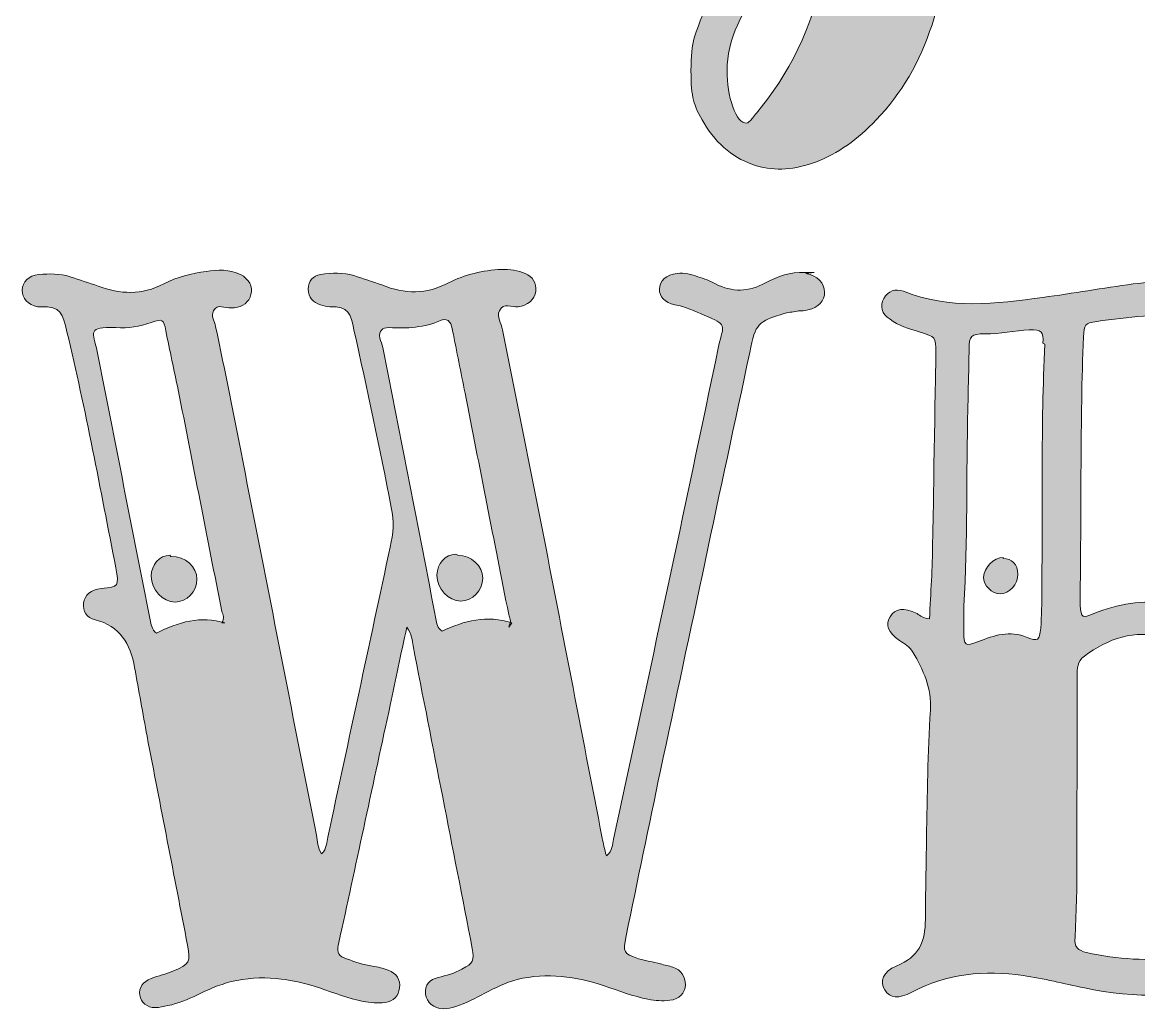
# Model space of a CAD drawing. Header units: inches. Extents: x 148 to 932, y -862 to -219.
# Drawn here: x 345.3 to 567.2, y -611.4 to -415.5 of the extents above; entities that cross this region are included whole.
import ezdxf

# ---------------------------------------------------------------- set-up
doc = ezdxf.new("R2010")
doc.units = ezdxf.units.IN
doc.header["$MEASUREMENT"] = 0
doc.layers.add('Layer 1', color=7, linetype='Continuous')

# ---------------------------------------------------------------- blocks, each defined once
blk = doc.blocks.new('block 3')
at = {"layer": 'Layer 1', "true_color": 0x040404}
h = blk.add_hatch(color=18, dxfattribs=at)
h.dxf.hatch_style = 2
edge = h.paths.add_edge_path()
edge.add_spline(control_points=[(501.09, -465.36), (503.36, -465.77), (504.81, -467.22), (504.81, -469.08), (504.81, -470.73), (503.57, -472.17), (501.5, -472.59), (500.88, -472.79), (500.26, -472.79), (499.64, -472.79), (498.82, -473), (497.78, -473), (496.96, -473.21), (491.38, -475.07), (491.17, -475.07), (489.93, -481.06), (483.94, -508.74), (478.16, -536.42), (472.17, -564.1), (469.9, -575.05), (467.62, -586), (465.35, -596.95), (464.73, -600.25), (464.73, -600.46), (467.83, -601.49), (469.28, -601.9), (470.72, -602.11), (472.17, -602.52), (472.99, -602.73), (473.82, -602.94), (474.65, -603.14), (476.3, -603.76), (477.13, -605), (477.13, -606.66), (477.13, -608.31), (475.89, -609.55), (474.03, -609.75), (472.58, -609.96), (471.14, -609.75), (469.69, -609.55), (466.8, -608.93), (463.91, -607.9), (461.01, -606.86), (455.44, -605), (449.65, -604.18), (443.66, -605.62), (441.39, -606.24), (439.32, -607.28), (437.26, -608.31), (435.4, -609.34), (433.54, -610.37), (431.47, -610.99), (430.65, -611.2), (429.82, -611.41), (428.99, -611.41), (427.14, -611.41), (425.69, -610.17), (425.48, -608.52), (425.28, -606.66), (426.31, -605.62), (427.96, -605.21), (429.61, -604.8), (431.27, -604.38), (432.71, -603.56), (434.99, -602.32), (435.19, -601.9), (434.78, -599.43), (430.85, -579.39), (426.93, -559.35), (423, -539.31), (422.8, -538.28), (422.8, -537.04), (421.76, -535.59), (420.53, -541.17), (419.49, -546.13), (418.46, -551.09), (415.15, -566.37), (411.85, -581.66), (408.54, -596.95), (408.34, -597.57), (408.34, -598.19), (408.13, -598.81), (407.72, -600.25), (408.34, -601.08), (409.78, -601.49), (411.44, -602.11), (413.09, -602.73), (414.95, -602.94), (415.98, -603.14), (417.01, -603.35), (418.05, -603.76), (419.7, -604.38), (420.53, -605.62), (420.32, -607.28), (420.11, -608.93), (419.08, -609.96), (417.43, -610.17), (415.98, -610.37), (414.53, -610.17), (413.09, -609.96), (410.2, -609.34), (407.3, -608.31), (404.41, -607.28), (398.63, -605.42), (392.84, -604.59), (386.85, -606.04), (384.37, -606.66), (382.1, -607.69), (380.04, -608.72), (378.18, -609.55), (376.32, -610.37), (374.25, -610.79), (373.43, -610.99), (372.6, -611.2), (371.77, -611.2), (370.12, -611.2), (368.88, -610.17), (368.67, -608.72), (368.47, -607.28), (369.29, -606.04), (370.95, -605.42), (372.39, -604.8), (373.84, -604.59), (375.28, -603.97), (378.59, -602.52), (378.8, -602.11), (378.18, -598.81), (375.49, -584.96), (372.81, -571.12), (370.12, -557.28), (369.29, -552.74), (368.47, -548.19), (367.64, -543.65), (366.81, -538.9), (364.75, -535.39), (359.79, -534.15), (358.14, -533.73), (357.31, -532.5), (357.52, -530.84), (357.73, -529.19), (358.97, -528.16), (361.03, -527.95), (364.54, -527.54), (364.54, -527.54), (363.92, -523.82), (360.82, -508.12), (357.93, -492.42), (354.21, -476.93), (353.39, -473.41), (352.98, -471.76), (349.05, -471.97), (348.84, -471.97), (348.64, -471.97), (348.43, -471.97), (346.36, -471.56), (345.33, -470.32), (345.33, -468.66), (345.33, -467.01), (346.57, -465.77), (348.64, -465.56), (350.7, -465.36), (352.77, -465.36), (354.83, -465.98), (356.69, -466.6), (358.55, -467.22), (360.41, -467.84), (364.75, -469.49), (369.09, -469.7), (373.43, -467.42), (376.11, -465.98), (379, -465.36), (381.89, -464.95), (384.17, -464.53), (386.44, -464.53), (388.71, -465.56), (390.37, -466.39), (391.19, -468.04), (390.78, -469.49), (390.37, -471.14), (389.13, -471.97), (387.47, -472.17), (387.27, -472.17), (387.06, -472.17), (386.85, -472.17), (385.61, -472.38), (384.17, -471.14), (383.34, -472.79), (382.72, -473.83), (383.55, -474.86), (383.76, -475.89), (385.61, -484.78), (387.47, -493.66), (389.13, -502.54), (394.08, -527.33), (398.84, -552.12), (403.79, -576.91), (404, -578.15), (404, -579.39), (404.83, -580.63), (405.86, -579.59), (405.86, -578.35), (406.06, -577.32), (410.2, -558.11), (414.33, -538.9), (418.46, -519.69), (419.08, -517), (419.29, -514.52), (418.67, -511.84), (416.39, -500.06), (413.91, -488.29), (411.23, -476.51), (410.61, -473.41), (410.2, -471.76), (406.48, -471.97), (405.86, -471.97), (405.24, -471.76), (404.62, -471.56), (403.17, -471.14), (402.14, -470.11), (402.14, -468.46), (402.14, -466.8), (403.17, -465.77), (404.62, -465.56), (406.89, -465.15), (409.16, -465.15), (411.23, -465.77), (413.09, -466.39), (414.95, -467.01), (416.81, -467.63), (421.35, -469.49), (425.69, -469.49), (430.03, -467.22), (433.33, -465.56), (436.84, -464.74), (440.56, -464.53), (442.22, -464.53), (443.87, -464.74), (445.31, -465.36), (446.76, -465.98), (447.59, -467.22), (447.38, -468.87), (447.17, -470.52), (445.73, -471.76), (443.87, -471.97), (442.63, -472.17), (440.98, -470.94), (440.15, -472.79), (439.53, -474.03), (440.56, -475.27), (440.77, -476.51), (443.25, -488.91), (445.73, -501.3), (448.21, -513.7), (452.34, -534.97), (456.47, -556.25), (460.6, -577.53), (460.81, -578.56), (461.01, -579.59), (461.43, -581.04), (462.67, -580.01), (462.67, -578.77), (462.87, -577.74), (469.9, -545.1), (476.92, -512.46), (483.74, -479.82), (484.77, -475.27), (485.6, -475.69), (480.85, -473.62), (478.99, -472.79), (477.13, -471.97), (475.06, -471.56), (472.99, -471.14), (471.96, -469.9), (471.96, -468.46), (471.96, -466.8), (473.41, -465.56), (475.47, -465.36), (476.92, -465.15), (478.37, -465.56), (479.61, -465.98), (480.85, -466.39), (482.08, -466.8), (483.12, -467.42), (486.42, -469.08), (489.73, -469.08), (493.03, -467.22), (495.51, -465.98), (497.99, -464.95), (500.88, -465.15), (501.5, -465.15), (502.12, -465.15), (502.74, -465.15), (502.74, -465.15), (501.09, -465.36), (501.09, -465.36)], knot_values=[0, 0, 0, 0, 1, 1, 1, 2, 2, 2, 3, 3, 3, 4, 4, 4, 5, 5, 5, 6, 6, 6, 7, 7, 7, 8, 8, 8, 9, 9, 9, 10, 10, 10, 11, 11, 11, 12, 12, 12, 13, 13, 13, 14, 14, 14, 15, 15, 15, 16, 16, 16, 17, 17, 17, 18, 18, 18, 19, 19, 19, 20, 20, 20, 21, 21, 21, 22, 22, 22, 23, 23, 23, 24, 24, 24, 25, 25, 25, 26, 26, 26, 27, 27, 27, 28, 28, 28, 29, 29, 29, 30, 30, 30, 31, 31, 31, 32, 32, 32, 33, 33, 33, 34, 34, 34, 35, 35, 35, 36, 36, 36, 37, 37, 37, 38, 38, 38, 39, 39, 39, 40, 40, 40, 41, 41, 41, 42, 42, 42, 43, 43, 43, 44, 44, 44, 45, 45, 45, 46, 46, 46, 47, 47, 47, 48, 48, 48, 49, 49, 49, 50, 50, 50, 51, 51, 51, 52, 52, 52, 53, 53, 53, 54, 54, 54, 55, 55, 55, 56, 56, 56, 57, 57, 57, 58, 58, 58, 59, 59, 59, 60, 60, 60, 61, 61, 61, 62, 62, 62, 63, 63, 63, 64, 64, 64, 65, 65, 65, 66, 66, 66, 67, 67, 67, 68, 68, 68, 69, 69, 69, 70, 70, 70, 71, 71, 71, 72, 72, 72, 73, 73, 73, 74, 74, 74, 75, 75, 75, 76, 76, 76, 77, 77, 77, 78, 78, 78, 79, 79, 79, 80, 80, 80, 81, 81, 81, 82, 82, 82, 83, 83, 83, 84, 84, 84, 85, 85, 85, 86, 86, 86, 87, 87, 87, 88, 88, 88, 89, 89, 89, 90, 90, 90, 91, 91, 91, 92, 92, 92, 93, 93, 93, 94, 94, 94, 95, 95, 95, 96, 96, 96, 97, 97, 97, 98, 98, 98, 98], degree=3, periodic=1)
edge = h.paths.add_edge_path()
edge.add_spline(control_points=[(384.99, -534.77), (385.61, -533.73), (385.2, -533.11), (384.99, -532.5), (382.1, -517.83), (379.21, -503.16), (376.32, -488.49), (375.49, -484.57), (374.67, -480.64), (373.84, -476.72), (373.43, -474.45), (373.22, -474.24), (370.95, -475.07), (368.67, -475.89), (366.4, -476.31), (363.92, -476.1), (358.14, -475.89), (359.38, -476.93), (360.2, -480.85), (363.72, -498.62), (367.23, -516.38), (370.74, -534.15), (370.95, -534.97), (370.95, -536.01), (371.98, -536.83), (376.32, -534.56), (380.86, -533.32), (385.61, -534.77), (385.61, -534.77), (384.99, -534.77), (384.99, -534.77)], knot_values=[0, 0, 0, 0, 1, 1, 1, 2, 2, 2, 3, 3, 3, 4, 4, 4, 5, 5, 5, 6, 6, 6, 7, 7, 7, 8, 8, 8, 9, 9, 9, 10, 10, 10, 10], degree=3, periodic=1)
edge = h.paths.add_edge_path()
edge.add_spline(control_points=[(374.87, -521.55), (377.76, -521.55), (380.04, -523.61), (380.04, -526.09), (380.04, -528.57), (377.97, -530.64), (375.7, -530.64), (373.22, -530.64), (370.95, -528.16), (370.95, -525.47), (370.95, -523.2), (372.6, -521.34), (374.67, -521.34), (374.67, -521.34), (374.87, -521.55), (374.87, -521.55)], knot_values=[0, 0, 0, 0, 1, 1, 1, 2, 2, 2, 3, 3, 3, 4, 4, 4, 5, 5, 5, 5], degree=3, periodic=1)
edge = h.paths.add_edge_path()
edge.add_spline(control_points=[(442.01, -535.59), (442.63, -534.35), (442.22, -533.73), (442.01, -533.11), (439.12, -518.45), (436.22, -503.78), (433.33, -489.11), (432.51, -484.98), (431.68, -480.85), (430.85, -476.72), (430.65, -475.48), (430.23, -474.03), (428.58, -474.65), (425.28, -476.1), (421.76, -476.31), (418.25, -476.1), (416.81, -476.1), (416.19, -476.72), (416.39, -478.17), (416.6, -478.78), (416.81, -479.4), (417.01, -480.03), (420.53, -498), (424.04, -515.97), (427.55, -533.94), (427.75, -534.77), (427.75, -535.8), (428.79, -536.42), (433.13, -534.35), (437.67, -533.11), (442.63, -534.77), (442.63, -534.77), (442.01, -535.59), (442.01, -535.59)], knot_values=[0, 0, 0, 0, 1, 1, 1, 2, 2, 2, 3, 3, 3, 4, 4, 4, 5, 5, 5, 6, 6, 6, 7, 7, 7, 8, 8, 8, 9, 9, 9, 10, 10, 10, 11, 11, 11, 11], degree=3, periodic=1)
edge = h.paths.add_edge_path()
edge.add_spline(control_points=[(431.89, -521.34), (434.57, -521.34), (436.84, -523.41), (436.84, -525.89), (436.84, -528.36), (434.78, -530.43), (432.51, -530.43), (430.03, -530.43), (427.75, -527.95), (427.75, -525.26), (427.75, -522.99), (429.41, -521.13), (431.47, -521.13), (431.47, -521.13), (431.89, -521.34), (431.89, -521.34)], knot_values=[0, 0, 0, 0, 1, 1, 1, 2, 2, 2, 3, 3, 3, 4, 4, 4, 5, 5, 5, 5], degree=3, periodic=1)
h = blk.add_hatch(color=18, dxfattribs=at)
h.dxf.hatch_style = 2
edge = h.paths.add_edge_path()
edge.add_spline(control_points=[(603.33, -483.74), (603.74, -484.78), (603.95, -486.02), (603.74, -487.25), (603.53, -488.7), (602.71, -489.53), (601.26, -489.94), (599.82, -490.35), (598.78, -489.94), (597.96, -488.91), (597.13, -487.87), (596.92, -486.64), (596.51, -485.4), (595.07, -480.64), (591.97, -477.34), (587.22, -475.69), (581.02, -473.41), (574.62, -473.21), (568.21, -473.83), (565.11, -474.03), (562.01, -474.45), (558.91, -474.86), (556.44, -475.27), (556.44, -475.48), (556.23, -477.96), (555.61, -494.9), (555.82, -511.84), (555.61, -528.78), (555.61, -529.6), (555.61, -530.43), (555.61, -531.26), (555.82, -533.73), (556.02, -533.94), (558.3, -532.91), (563.05, -531.05), (568, -530.02), (573.17, -531.05), (576.06, -531.67), (578.75, -532.91), (581.02, -535.18), (582.46, -533.94), (582.26, -532.5), (582.05, -531.05), (582.05, -530.22), (581.85, -529.4), (581.85, -528.57), (581.85, -526.71), (582.67, -525.47), (584.12, -525.06), (585.56, -524.64), (587.01, -525.26), (587.84, -526.92), (589.07, -529.81), (589.28, -532.7), (588.66, -535.8), (588.04, -538.9), (586.8, -541.79), (585.36, -544.68), (584.32, -546.75), (583.7, -548.81), (583.91, -551.29), (583.91, -551.71), (583.91, -552.12), (583.91, -552.53), (583.7, -554.19), (582.67, -555.22), (581.02, -555.42), (579.37, -555.63), (578.33, -554.8), (577.51, -553.57), (576.89, -552.53), (576.68, -551.5), (576.68, -550.26), (576.68, -548.61), (577.09, -546.96), (577.3, -545.3), (577.92, -541.38), (576.06, -538.69), (572.34, -537.66), (566.35, -536.01), (561.19, -537.87), (556.44, -541.38), (554.99, -542.41), (554.99, -543.86), (554.99, -545.3), (554.99, -552.53), (554.99, -559.76), (554.99, -566.99), (554.78, -577.12), (555.2, -587.24), (554.58, -597.15), (554.37, -599.22), (555.2, -599.84), (556.85, -600.25), (563.05, -601.7), (569.24, -601.9), (575.44, -601.28), (578.33, -600.87), (581.23, -600.25), (583.91, -599.43), (587.01, -598.39), (589.9, -596.95), (591.76, -594.05), (592.17, -593.64), (592.59, -593.23), (593, -592.82), (594.24, -591.78), (595.48, -591.58), (596.92, -592.4), (598.37, -593.23), (598.78, -594.67), (598.37, -596.33), (597.96, -597.77), (597.13, -598.81), (596.3, -599.84), (593.62, -602.94), (590.31, -604.8), (586.6, -606.04), (576.68, -609.13), (566.56, -609.55), (556.44, -607.28), (552.3, -606.45), (548.38, -605.42), (544.25, -604.8), (536.6, -603.76), (529.17, -604.38), (522.14, -608.1), (519.46, -609.55), (517.81, -609.34), (516.77, -607.69), (515.74, -606.04), (516.36, -603.97), (519.05, -602.94), (523.59, -601.08), (524.83, -598.19), (524.83, -593.64), (524.83, -588.27), (525.04, -582.9), (525.04, -577.53), (525.24, -569.06), (525.24, -560.59), (525.86, -552.12), (526.07, -547.78), (524.42, -544.06), (522.35, -540.55), (521.73, -539.52), (520.7, -538.9), (519.67, -538.28), (517.39, -536.63), (516.77, -535.18), (517.81, -533.53), (518.84, -531.88), (520.49, -531.67), (523.18, -532.91), (523.8, -533.32), (524.42, -533.94), (525.66, -533.94), (525.86, -528.78), (526.28, -523.82), (526.28, -518.86), (526.48, -511.01), (526.48, -503.16), (526.69, -495.31), (526.69, -490.56), (526.9, -485.81), (526.9, -481.06), (526.9, -477.96), (526.9, -477.96), (523.59, -476.93), (521.52, -476.31), (519.46, -475.69), (517.81, -474.45), (516.15, -473.41), (515.74, -471.76), (516.57, -470.32), (517.39, -468.87), (518.84, -468.25), (520.49, -468.87), (529.58, -472.59), (538.88, -471.35), (548.17, -470.11), (554.16, -469.28), (560.15, -468.25), (566.14, -467.42), (574.41, -466.39), (582.46, -466.8), (590.31, -469.9), (597.13, -472.59), (601.26, -477.55), (603.33, -484.57), (603.33, -484.57), (603.33, -483.74), (603.33, -483.74)], knot_values=[0, 0, 0, 0, 1, 1, 1, 2, 2, 2, 3, 3, 3, 4, 4, 4, 5, 5, 5, 6, 6, 6, 7, 7, 7, 8, 8, 8, 9, 9, 9, 10, 10, 10, 11, 11, 11, 12, 12, 12, 13, 13, 13, 14, 14, 14, 15, 15, 15, 16, 16, 16, 17, 17, 17, 18, 18, 18, 19, 19, 19, 20, 20, 20, 21, 21, 21, 22, 22, 22, 23, 23, 23, 24, 24, 24, 25, 25, 25, 26, 26, 26, 27, 27, 27, 28, 28, 28, 29, 29, 29, 30, 30, 30, 31, 31, 31, 32, 32, 32, 33, 33, 33, 34, 34, 34, 35, 35, 35, 36, 36, 36, 37, 37, 37, 38, 38, 38, 39, 39, 39, 40, 40, 40, 41, 41, 41, 42, 42, 42, 43, 43, 43, 44, 44, 44, 45, 45, 45, 46, 46, 46, 47, 47, 47, 48, 48, 48, 49, 49, 49, 50, 50, 50, 51, 51, 51, 52, 52, 52, 53, 53, 53, 54, 54, 54, 55, 55, 55, 56, 56, 56, 57, 57, 57, 58, 58, 58, 59, 59, 59, 60, 60, 60, 61, 61, 61, 62, 62, 62, 63, 63, 63, 64, 64, 64, 64], degree=3, periodic=1)
edge = h.paths.add_edge_path()
edge.add_spline(control_points=[(548.17, -479.2), (548.38, -476.93), (547.97, -476.51), (545.49, -476.51), (542.59, -476.72), (539.7, -477.34), (536.6, -477.34), (533.92, -477.34), (533.51, -477.75), (533.51, -480.44), (533.51, -484.36), (533.3, -488.29), (533.3, -492.21), (532.89, -505.23), (533.3, -518.45), (532.47, -531.46), (532.47, -533.11), (532.47, -534.77), (532.47, -536.42), (532.47, -539.31), (532.68, -539.52), (535.37, -538.49), (538.46, -537.25), (541.56, -536.21), (545.08, -537.66), (547.14, -538.49), (547.55, -538.28), (547.76, -535.8), (547.97, -533.32), (547.97, -530.84), (547.97, -528.36), (548.17, -512.04), (547.76, -495.73), (548.59, -479.4), (548.59, -479.4), (548.17, -479.2), (548.17, -479.2)], knot_values=[0, 0, 0, 0, 1, 1, 1, 2, 2, 2, 3, 3, 3, 4, 4, 4, 5, 5, 5, 6, 6, 6, 7, 7, 7, 8, 8, 8, 9, 9, 9, 10, 10, 10, 11, 11, 11, 12, 12, 12, 12], degree=3, periodic=1)
edge = h.paths.add_edge_path()
edge.add_spline(control_points=[(540.32, -521.96), (541.97, -521.96), (543.21, -523.2), (543.21, -525.06), (543.21, -527.12), (541.56, -528.98), (539.7, -528.98), (538.05, -528.98), (536.4, -527.33), (536.4, -525.68), (536.4, -523.82), (538.46, -521.75), (540.32, -521.75), (540.32, -521.75), (540.32, -521.96), (540.32, -521.96)], knot_values=[0, 0, 0, 0, 1, 1, 1, 2, 2, 2, 3, 3, 3, 4, 4, 4, 5, 5, 5, 5], degree=3, periodic=1)
at = {"layer": 'Layer 1', "lineweight": 0}
for points, knots in [([(501.09, -465.36), (503.36, -465.77), (504.81, -467.22), (504.81, -469.08), (504.81, -470.73), (503.57, -472.17), (501.5, -472.59), (500.88, -472.79), (500.26, -472.79), (499.64, -472.79), (498.82, -473), (497.78, -473), (496.96, -473.21), (491.38, -475.07), (491.17, -475.07), (489.93, -481.06), (483.94, -508.74), (478.16, -536.42), (472.17, -564.1), (469.9, -575.05), (467.62, -586), (465.35, -596.95), (464.73, -600.25), (464.73, -600.46), (467.83, -601.49), (469.28, -601.9), (470.72, -602.11), (472.17, -602.52), (472.99, -602.73), (473.82, -602.94), (474.65, -603.14), (476.3, -603.76), (477.13, -605), (477.13, -606.66), (477.13, -608.31), (475.89, -609.55), (474.03, -609.75), (472.58, -609.96), (471.14, -609.75), (469.69, -609.55), (466.8, -608.93), (463.91, -607.9), (461.01, -606.86), (455.44, -605), (449.65, -604.18), (443.66, -605.62), (441.39, -606.24), (439.32, -607.28), (437.26, -608.31), (435.4, -609.34), (433.54, -610.37), (431.47, -610.99), (430.65, -611.2), (429.82, -611.41), (428.99, -611.41), (427.14, -611.41), (425.69, -610.17), (425.48, -608.52), (425.28, -606.66), (426.31, -605.62), (427.96, -605.21), (429.61, -604.8), (431.27, -604.38), (432.71, -603.56), (434.99, -602.32), (435.19, -601.9), (434.78, -599.43), (430.85, -579.39), (426.93, -559.35), (423, -539.31), (422.8, -538.28), (422.8, -537.04), (421.76, -535.59), (420.53, -541.17), (419.49, -546.13), (418.46, -551.09), (415.15, -566.37), (411.85, -581.66), (408.54, -596.95), (408.34, -597.57), (408.34, -598.19), (408.13, -598.81), (407.72, -600.25), (408.34, -601.08), (409.78, -601.49), (411.44, -602.11), (413.09, -602.73), (414.95, -602.94), (415.98, -603.14), (417.01, -603.35), (418.05, -603.76), (419.7, -604.38), (420.53, -605.62), (420.32, -607.28), (420.11, -608.93), (419.08, -609.96), (417.43, -610.17), (415.98, -610.37), (414.53, -610.17), (413.09, -609.96), (410.2, -609.34), (407.3, -608.31), (404.41, -607.28), (398.63, -605.42), (392.84, -604.59), (386.85, -606.04), (384.37, -606.66), (382.1, -607.69), (380.04, -608.72), (378.18, -609.55), (376.32, -610.37), (374.25, -610.79), (373.43, -610.99), (372.6, -611.2), (371.77, -611.2), (370.12, -611.2), (368.88, -610.17), (368.67, -608.72), (368.47, -607.28), (369.29, -606.04), (370.95, -605.42), (372.39, -604.8), (373.84, -604.59), (375.28, -603.97), (378.59, -602.52), (378.8, -602.11), (378.18, -598.81), (375.49, -584.96), (372.81, -571.12), (370.12, -557.28), (369.29, -552.74), (368.47, -548.19), (367.64, -543.65), (366.81, -538.9), (364.75, -535.39), (359.79, -534.15), (358.14, -533.73), (357.31, -532.5), (357.52, -530.84), (357.73, -529.19), (358.97, -528.16), (361.03, -527.95), (364.54, -527.54), (364.54, -527.54), (363.92, -523.82), (360.82, -508.12), (357.93, -492.42), (354.21, -476.93), (353.39, -473.41), (352.98, -471.76), (349.05, -471.97), (348.84, -471.97), (348.64, -471.97), (348.43, -471.97), (346.36, -471.56), (345.33, -470.32), (345.33, -468.66), (345.33, -467.01), (346.57, -465.77), (348.64, -465.56), (350.7, -465.36), (352.77, -465.36), (354.83, -465.98), (356.69, -466.6), (358.55, -467.22), (360.41, -467.84), (364.75, -469.49), (369.09, -469.7), (373.43, -467.42), (376.11, -465.98), (379, -465.36), (381.89, -464.95), (384.17, -464.53), (386.44, -464.53), (388.71, -465.56), (390.37, -466.39), (391.19, -468.04), (390.78, -469.49), (390.37, -471.14), (389.13, -471.97), (387.47, -472.17), (387.27, -472.17), (387.06, -472.17), (386.85, -472.17), (385.61, -472.38), (384.17, -471.14), (383.34, -472.79), (382.72, -473.83), (383.55, -474.86), (383.76, -475.89), (385.61, -484.78), (387.47, -493.66), (389.13, -502.54), (394.08, -527.33), (398.84, -552.12), (403.79, -576.91), (404, -578.15), (404, -579.39), (404.83, -580.63), (405.86, -579.59), (405.86, -578.35), (406.06, -577.32), (410.2, -558.11), (414.33, -538.9), (418.46, -519.69), (419.08, -517), (419.29, -514.52), (418.67, -511.84), (416.39, -500.06), (413.91, -488.29), (411.23, -476.51), (410.61, -473.41), (410.2, -471.76), (406.48, -471.97), (405.86, -471.97), (405.24, -471.76), (404.62, -471.56), (403.17, -471.14), (402.14, -470.11), (402.14, -468.46), (402.14, -466.8), (403.17, -465.77), (404.62, -465.56), (406.89, -465.15), (409.16, -465.15), (411.23, -465.77), (413.09, -466.39), (414.95, -467.01), (416.81, -467.63), (421.35, -469.49), (425.69, -469.49), (430.03, -467.22), (433.33, -465.56), (436.84, -464.74), (440.56, -464.53), (442.22, -464.53), (443.87, -464.74), (445.31, -465.36), (446.76, -465.98), (447.59, -467.22), (447.38, -468.87), (447.17, -470.52), (445.73, -471.76), (443.87, -471.97), (442.63, -472.17), (440.98, -470.94), (440.15, -472.79), (439.53, -474.03), (440.56, -475.27), (440.77, -476.51), (443.25, -488.91), (445.73, -501.3), (448.21, -513.7), (452.34, -534.97), (456.47, -556.25), (460.6, -577.53), (460.81, -578.56), (461.01, -579.59), (461.43, -581.04), (462.67, -580.01), (462.67, -578.77), (462.87, -577.74), (469.9, -545.1), (476.92, -512.46), (483.74, -479.82), (484.77, -475.27), (485.6, -475.69), (480.85, -473.62), (478.99, -472.79), (477.13, -471.97), (475.06, -471.56), (472.99, -471.14), (471.96, -469.9), (471.96, -468.46), (471.96, -466.8), (473.41, -465.56), (475.47, -465.36), (476.92, -465.15), (478.37, -465.56), (479.61, -465.98), (480.85, -466.39), (482.08, -466.8), (483.12, -467.42), (486.42, -469.08), (489.73, -469.08), (493.03, -467.22), (495.51, -465.98), (497.99, -464.95), (500.88, -465.15), (501.5, -465.15), (502.12, -465.15), (502.74, -465.15), (502.74, -465.15), (501.09, -465.36), (501.09, -465.36)], [0, 0, 0, 0, 1, 1, 1, 2, 2, 2, 3, 3, 3, 4, 4, 4, 5, 5, 5, 6, 6, 6, 7, 7, 7, 8, 8, 8, 9, 9, 9, 10, 10, 10, 11, 11, 11, 12, 12, 12, 13, 13, 13, 14, 14, 14, 15, 15, 15, 16, 16, 16, 17, 17, 17, 18, 18, 18, 19, 19, 19, 20, 20, 20, 21, 21, 21, 22, 22, 22, 23, 23, 23, 24, 24, 24, 25, 25, 25, 26, 26, 26, 27, 27, 27, 28, 28, 28, 29, 29, 29, 30, 30, 30, 31, 31, 31, 32, 32, 32, 33, 33, 33, 34, 34, 34, 35, 35, 35, 36, 36, 36, 37, 37, 37, 38, 38, 38, 39, 39, 39, 40, 40, 40, 41, 41, 41, 42, 42, 42, 43, 43, 43, 44, 44, 44, 45, 45, 45, 46, 46, 46, 47, 47, 47, 48, 48, 48, 49, 49, 49, 50, 50, 50, 51, 51, 51, 52, 52, 52, 53, 53, 53, 54, 54, 54, 55, 55, 55, 56, 56, 56, 57, 57, 57, 58, 58, 58, 59, 59, 59, 60, 60, 60, 61, 61, 61, 62, 62, 62, 63, 63, 63, 64, 64, 64, 65, 65, 65, 66, 66, 66, 67, 67, 67, 68, 68, 68, 69, 69, 69, 70, 70, 70, 71, 71, 71, 72, 72, 72, 73, 73, 73, 74, 74, 74, 75, 75, 75, 76, 76, 76, 77, 77, 77, 78, 78, 78, 79, 79, 79, 80, 80, 80, 81, 81, 81, 82, 82, 82, 83, 83, 83, 84, 84, 84, 85, 85, 85, 86, 86, 86, 87, 87, 87, 88, 88, 88, 89, 89, 89, 90, 90, 90, 91, 91, 91, 92, 92, 92, 93, 93, 93, 94, 94, 94, 95, 95, 95, 96, 96, 96, 97, 97, 97, 98, 98, 98, 98]), ([(603.33, -483.74), (603.74, -484.78), (603.95, -486.02), (603.74, -487.25), (603.53, -488.7), (602.71, -489.53), (601.26, -489.94), (599.82, -490.35), (598.78, -489.94), (597.96, -488.91), (597.13, -487.87), (596.92, -486.64), (596.51, -485.4), (595.07, -480.64), (591.97, -477.34), (587.22, -475.69), (581.02, -473.41), (574.62, -473.21), (568.21, -473.83), (565.11, -474.03), (562.01, -474.45), (558.91, -474.86), (556.44, -475.27), (556.44, -475.48), (556.23, -477.96), (555.61, -494.9), (555.82, -511.84), (555.61, -528.78), (555.61, -529.6), (555.61, -530.43), (555.61, -531.26), (555.82, -533.73), (556.02, -533.94), (558.3, -532.91), (563.05, -531.05), (568, -530.02), (573.17, -531.05), (576.06, -531.67), (578.75, -532.91), (581.02, -535.18), (582.46, -533.94), (582.26, -532.5), (582.05, -531.05), (582.05, -530.22), (581.85, -529.4), (581.85, -528.57), (581.85, -526.71), (582.67, -525.47), (584.12, -525.06), (585.56, -524.64), (587.01, -525.26), (587.84, -526.92), (589.07, -529.81), (589.28, -532.7), (588.66, -535.8), (588.04, -538.9), (586.8, -541.79), (585.36, -544.68), (584.32, -546.75), (583.7, -548.81), (583.91, -551.29), (583.91, -551.71), (583.91, -552.12), (583.91, -552.53), (583.7, -554.19), (582.67, -555.22), (581.02, -555.42), (579.37, -555.63), (578.33, -554.8), (577.51, -553.57), (576.89, -552.53), (576.68, -551.5), (576.68, -550.26), (576.68, -548.61), (577.09, -546.96), (577.3, -545.3), (577.92, -541.38), (576.06, -538.69), (572.34, -537.66), (566.35, -536.01), (561.19, -537.87), (556.44, -541.38), (554.99, -542.41), (554.99, -543.86), (554.99, -545.3), (554.99, -552.53), (554.99, -559.76), (554.99, -566.99), (554.78, -577.12), (555.2, -587.24), (554.58, -597.15), (554.37, -599.22), (555.2, -599.84), (556.85, -600.25), (563.05, -601.7), (569.24, -601.9), (575.44, -601.28), (578.33, -600.87), (581.23, -600.25), (583.91, -599.43), (587.01, -598.39), (589.9, -596.95), (591.76, -594.05), (592.17, -593.64), (592.59, -593.23), (593, -592.82), (594.24, -591.78), (595.48, -591.58), (596.92, -592.4), (598.37, -593.23), (598.78, -594.67), (598.37, -596.33), (597.96, -597.77), (597.13, -598.81), (596.3, -599.84), (593.62, -602.94), (590.31, -604.8), (586.6, -606.04), (576.68, -609.13), (566.56, -609.55), (556.44, -607.28), (552.3, -606.45), (548.38, -605.42), (544.25, -604.8), (536.6, -603.76), (529.17, -604.38), (522.14, -608.1), (519.46, -609.55), (517.81, -609.34), (516.77, -607.69), (515.74, -606.04), (516.36, -603.97), (519.05, -602.94), (523.59, -601.08), (524.83, -598.19), (524.83, -593.64), (524.83, -588.27), (525.04, -582.9), (525.04, -577.53), (525.24, -569.06), (525.24, -560.59), (525.86, -552.12), (526.07, -547.78), (524.42, -544.06), (522.35, -540.55), (521.73, -539.52), (520.7, -538.9), (519.67, -538.28), (517.39, -536.63), (516.77, -535.18), (517.81, -533.53), (518.84, -531.88), (520.49, -531.67), (523.18, -532.91), (523.8, -533.32), (524.42, -533.94), (525.66, -533.94), (525.86, -528.78), (526.28, -523.82), (526.28, -518.86), (526.48, -511.01), (526.48, -503.16), (526.69, -495.31), (526.69, -490.56), (526.9, -485.81), (526.9, -481.06), (526.9, -477.96), (526.9, -477.96), (523.59, -476.93), (521.52, -476.31), (519.46, -475.69), (517.81, -474.45), (516.15, -473.41), (515.74, -471.76), (516.57, -470.32), (517.39, -468.87), (518.84, -468.25), (520.49, -468.87), (529.58, -472.59), (538.88, -471.35), (548.17, -470.11), (554.16, -469.28), (560.15, -468.25), (566.14, -467.42), (574.41, -466.39), (582.46, -466.8), (590.31, -469.9), (597.13, -472.59), (601.26, -477.55), (603.33, -484.57), (603.33, -484.57), (603.33, -483.74), (603.33, -483.74)], [0, 0, 0, 0, 1, 1, 1, 2, 2, 2, 3, 3, 3, 4, 4, 4, 5, 5, 5, 6, 6, 6, 7, 7, 7, 8, 8, 8, 9, 9, 9, 10, 10, 10, 11, 11, 11, 12, 12, 12, 13, 13, 13, 14, 14, 14, 15, 15, 15, 16, 16, 16, 17, 17, 17, 18, 18, 18, 19, 19, 19, 20, 20, 20, 21, 21, 21, 22, 22, 22, 23, 23, 23, 24, 24, 24, 25, 25, 25, 26, 26, 26, 27, 27, 27, 28, 28, 28, 29, 29, 29, 30, 30, 30, 31, 31, 31, 32, 32, 32, 33, 33, 33, 34, 34, 34, 35, 35, 35, 36, 36, 36, 37, 37, 37, 38, 38, 38, 39, 39, 39, 40, 40, 40, 41, 41, 41, 42, 42, 42, 43, 43, 43, 44, 44, 44, 45, 45, 45, 46, 46, 46, 47, 47, 47, 48, 48, 48, 49, 49, 49, 50, 50, 50, 51, 51, 51, 52, 52, 52, 53, 53, 53, 54, 54, 54, 55, 55, 55, 56, 56, 56, 57, 57, 57, 58, 58, 58, 59, 59, 59, 60, 60, 60, 61, 61, 61, 62, 62, 62, 63, 63, 63, 64, 64, 64, 64]), ([(384.99, -534.77), (385.61, -533.73), (385.2, -533.11), (384.99, -532.5), (382.1, -517.83), (379.21, -503.16), (376.32, -488.49), (375.49, -484.57), (374.67, -480.64), (373.84, -476.72), (373.43, -474.45), (373.22, -474.24), (370.95, -475.07), (368.67, -475.89), (366.4, -476.31), (363.92, -476.1), (358.14, -475.89), (359.38, -476.93), (360.2, -480.85), (363.72, -498.62), (367.23, -516.38), (370.74, -534.15), (370.95, -534.97), (370.95, -536.01), (371.98, -536.83), (376.32, -534.56), (380.86, -533.32), (385.61, -534.77), (385.61, -534.77), (384.99, -534.77), (384.99, -534.77)], [0, 0, 0, 0, 1, 1, 1, 2, 2, 2, 3, 3, 3, 4, 4, 4, 5, 5, 5, 6, 6, 6, 7, 7, 7, 8, 8, 8, 9, 9, 9, 10, 10, 10, 10]), ([(442.01, -535.59), (442.63, -534.35), (442.22, -533.73), (442.01, -533.11), (439.12, -518.45), (436.22, -503.78), (433.33, -489.11), (432.51, -484.98), (431.68, -480.85), (430.85, -476.72), (430.65, -475.48), (430.23, -474.03), (428.58, -474.65), (425.28, -476.1), (421.76, -476.31), (418.25, -476.1), (416.81, -476.1), (416.19, -476.72), (416.39, -478.17), (416.6, -478.78), (416.81, -479.4), (417.01, -480.03), (420.53, -498), (424.04, -515.97), (427.55, -533.94), (427.75, -534.77), (427.75, -535.8), (428.79, -536.42), (433.13, -534.35), (437.67, -533.11), (442.63, -534.77), (442.63, -534.77), (442.01, -535.59), (442.01, -535.59)], [0, 0, 0, 0, 1, 1, 1, 2, 2, 2, 3, 3, 3, 4, 4, 4, 5, 5, 5, 6, 6, 6, 7, 7, 7, 8, 8, 8, 9, 9, 9, 10, 10, 10, 11, 11, 11, 11]), ([(548.17, -479.2), (548.38, -476.93), (547.97, -476.51), (545.49, -476.51), (542.59, -476.72), (539.7, -477.34), (536.6, -477.34), (533.92, -477.34), (533.51, -477.75), (533.51, -480.44), (533.51, -484.36), (533.3, -488.29), (533.3, -492.21), (532.89, -505.23), (533.3, -518.45), (532.47, -531.46), (532.47, -533.11), (532.47, -534.77), (532.47, -536.42), (532.47, -539.31), (532.68, -539.52), (535.37, -538.49), (538.46, -537.25), (541.56, -536.21), (545.08, -537.66), (547.14, -538.49), (547.55, -538.28), (547.76, -535.8), (547.97, -533.32), (547.97, -530.84), (547.97, -528.36), (548.17, -512.04), (547.76, -495.73), (548.59, -479.4), (548.59, -479.4), (548.17, -479.2), (548.17, -479.2)], [0, 0, 0, 0, 1, 1, 1, 2, 2, 2, 3, 3, 3, 4, 4, 4, 5, 5, 5, 6, 6, 6, 7, 7, 7, 8, 8, 8, 9, 9, 9, 10, 10, 10, 11, 11, 11, 12, 12, 12, 12]), ([(374.87, -521.55), (377.76, -521.55), (380.04, -523.61), (380.04, -526.09), (380.04, -528.57), (377.97, -530.64), (375.7, -530.64), (373.22, -530.64), (370.95, -528.16), (370.95, -525.47), (370.95, -523.2), (372.6, -521.34), (374.67, -521.34), (374.67, -521.34), (374.87, -521.55), (374.87, -521.55)], [0, 0, 0, 0, 1, 1, 1, 2, 2, 2, 3, 3, 3, 4, 4, 4, 5, 5, 5, 5]), ([(431.89, -521.34), (434.57, -521.34), (436.84, -523.41), (436.84, -525.89), (436.84, -528.36), (434.78, -530.43), (432.51, -530.43), (430.03, -530.43), (427.75, -527.95), (427.75, -525.26), (427.75, -522.99), (429.41, -521.13), (431.47, -521.13), (431.47, -521.13), (431.89, -521.34), (431.89, -521.34)], [0, 0, 0, 0, 1, 1, 1, 2, 2, 2, 3, 3, 3, 4, 4, 4, 5, 5, 5, 5]), ([(540.32, -521.96), (541.97, -521.96), (543.21, -523.2), (543.21, -525.06), (543.21, -527.12), (541.56, -528.98), (539.7, -528.98), (538.05, -528.98), (536.4, -527.33), (536.4, -525.68), (536.4, -523.82), (538.46, -521.75), (540.32, -521.75), (540.32, -521.75), (540.32, -521.96), (540.32, -521.96)], [0, 0, 0, 0, 1, 1, 1, 2, 2, 2, 3, 3, 3, 4, 4, 4, 5, 5, 5, 5])]:
    blk.add_open_spline(points, degree=3, knots=knots, dxfattribs=at)
blk = doc.blocks.new('block 4')
at = {"layer": 'Layer 1', "true_color": 0x040404}
h = blk.add_hatch(color=18, dxfattribs=at)
h.dxf.hatch_style = 2
edge = h.paths.add_edge_path()
edge.add_spline(control_points=[(556.45, -330.22), (558.84, -330.22), (559.39, -332.82), (558.08, -338.04), (557.43, -340.87), (556.29, -344.12), (554.66, -347.82), (553.03, -351.51), (551.08, -355.2), (548.8, -358.9), (546.51, -362.59), (544.01, -366.12), (541.3, -369.49), (538.58, -372.86), (535.92, -375.74), (533.31, -378.12), (533.31, -378.12), (528.43, -382.69), (528.43, -382.69), (528.43, -382.69), (529.08, -391.81), (529.08, -391.81), (529.51, -400.5), (528.53, -408.54), (526.15, -415.93), (523.75, -423.31), (520.06, -429.61), (515.06, -434.83), (511.37, -438.74), (507.41, -441.51), (503.17, -443.14), (498.93, -444.77), (494.97, -445.04), (491.28, -443.95), (486.93, -442.65), (483.45, -439.83), (480.85, -435.48), (479.76, -433.74), (479.05, -432.22), (478.73, -430.92), (478.4, -429.61), (478.24, -427.66), (478.24, -425.05), (478.24, -422.23), (478.45, -420.06), (478.89, -418.53), (479.32, -417.02), (480.08, -415.06), (481.17, -412.67), (482.91, -408.98), (485.57, -405.23), (489.16, -401.42), (492.74, -397.63), (496.38, -394.53), (500.07, -392.14), (503.11, -389.97), (504.8, -388.28), (505.13, -387.09), (505.45, -385.89), (504.96, -383.23), (503.66, -379.1), (503.01, -376.93), (502.19, -374.98), (501.21, -373.23), (500.24, -371.5), (499.04, -369.65), (497.63, -367.7), (496.21, -365.74), (494.31, -363.57), (491.93, -361.18), (489.53, -358.79), (486.49, -355.86), (482.8, -352.38), (479.32, -348.91), (476.45, -345.97), (474.17, -343.58), (471.88, -341.19), (469.98, -339.02), (468.46, -337.06), (466.94, -335.11), (465.8, -333.26), (465.04, -331.52), (464.28, -329.78), (463.57, -327.72), (462.92, -325.33), (462.27, -322.72), (461.89, -319.46), (461.78, -315.55), (461.67, -311.64), (461.95, -308.28), (462.6, -305.45), (464.12, -299.15), (467, -293.12), (471.23, -287.36), (475.47, -281.61), (480.08, -277.54), (485.08, -275.14), (488.77, -273.19), (492.58, -272.16), (496.49, -272.05), (500.4, -271.94), (503.87, -272.75), (506.92, -274.49), (512.56, -278.19), (515.39, -284.71), (515.39, -294.04), (515.39, -296.22), (515.28, -298.44), (515.06, -300.72), (514.85, -303.01), (514.52, -305.02), (514.09, -306.75), (513, -310.45), (511.15, -314.63), (508.55, -319.3), (505.94, -323.97), (503.44, -327.61), (501.05, -330.22), (501.05, -330.22), (497.14, -334.78), (497.14, -334.78), (497.14, -334.78), (501.05, -338.04), (501.05, -338.04), (506.7, -342.82), (511.64, -348.14), (515.88, -354.01), (520.12, -359.87), (523.1, -365.63), (524.84, -371.28), (525.71, -373.67), (526.36, -374.86), (526.8, -374.86), (527.01, -374.86), (527.66, -374.32), (528.75, -373.23), (529.84, -372.15), (531.03, -370.85), (532.34, -369.32), (533.64, -367.81), (535, -366.18), (536.41, -364.44), (537.82, -362.7), (539.07, -361.07), (540.16, -359.55), (544.5, -352.82), (548.09, -345.65), (550.91, -338.04), (552, -334.78), (552.87, -332.66), (553.52, -331.68), (554.17, -330.71), (555.15, -330.22), (556.45, -330.22)], knot_values=[0, 0, 0, 0, 1, 1, 1, 2, 2, 2, 3, 3, 3, 4, 4, 4, 5, 5, 5, 6, 6, 6, 7, 7, 7, 8, 8, 8, 9, 9, 9, 10, 10, 10, 11, 11, 11, 12, 12, 12, 13, 13, 13, 14, 14, 14, 15, 15, 15, 16, 16, 16, 17, 17, 17, 18, 18, 18, 19, 19, 19, 20, 20, 20, 21, 21, 21, 22, 22, 22, 23, 23, 23, 24, 24, 24, 25, 25, 25, 26, 26, 26, 27, 27, 27, 28, 28, 28, 29, 29, 29, 30, 30, 30, 31, 31, 31, 32, 32, 32, 33, 33, 33, 34, 34, 34, 35, 35, 35, 36, 36, 36, 37, 37, 37, 38, 38, 38, 39, 39, 39, 40, 40, 40, 41, 41, 41, 42, 42, 42, 43, 43, 43, 44, 44, 44, 45, 45, 45, 46, 46, 46, 47, 47, 47, 48, 48, 48, 49, 49, 49, 50, 50, 50, 51, 51, 51, 51], degree=3, periodic=1)
edge = h.paths.add_edge_path()
edge.add_spline(control_points=[(487.04, -326.96), (488.99, -328.91), (490.51, -329.78), (491.6, -329.57), (492.69, -329.35), (494.42, -327.72), (496.81, -324.68), (498.77, -322.29), (500.78, -319.03), (502.84, -314.9), (504.91, -310.78), (506.48, -306.87), (507.57, -303.17), (508.65, -299.91), (509.04, -296.44), (508.71, -292.74), (508.38, -289.05), (507.68, -286.12), (506.59, -283.94), (503.77, -279.38), (499.69, -277.97), (494.37, -279.7), (489.05, -281.45), (484.65, -285.68), (481.17, -292.41), (480.3, -294.37), (479.76, -296.11), (479.54, -297.63), (479.32, -299.15), (479.22, -301.76), (479.22, -305.45), (479.22, -309.15), (479.32, -311.75), (479.54, -313.27), (479.76, -314.79), (480.41, -316.64), (481.5, -318.81), (482.15, -320.12), (482.96, -321.53), (483.94, -323.05), (484.92, -324.57), (485.95, -325.87), (487.04, -326.96)], knot_values=[0, 0, 0, 0, 1, 1, 1, 2, 2, 2, 3, 3, 3, 4, 4, 4, 5, 5, 5, 6, 6, 6, 7, 7, 7, 8, 8, 8, 9, 9, 9, 10, 10, 10, 11, 11, 11, 12, 12, 12, 13, 13, 13, 14, 14, 14, 14], degree=3, periodic=1)
edge = h.paths.add_edge_path()
edge.add_spline(control_points=[(504.96, -403.54), (505.4, -401.81), (505.72, -400.23), (505.94, -398.82), (506.15, -397.41), (506.27, -396.59), (506.27, -396.37), (506.27, -396.16), (505.78, -396.37), (504.8, -397.02), (503.82, -397.68), (502.68, -398.55), (501.38, -399.63), (500.07, -400.72), (498.71, -401.91), (497.3, -403.22), (495.89, -404.52), (494.75, -405.61), (493.88, -406.48), (488.23, -412.78), (485.41, -418.97), (485.41, -425.05), (485.41, -427.66), (485.79, -430.05), (486.55, -432.22), (487.31, -434.4), (488.23, -435.48), (489.32, -435.48), (489.53, -435.48), (489.92, -435.15), (490.46, -434.5), (491, -433.85), (491.6, -433.09), (492.25, -432.22), (498.77, -424.19), (503.01, -414.62), (504.96, -403.54)], knot_values=[0, 0, 0, 0, 1, 1, 1, 2, 2, 2, 3, 3, 3, 4, 4, 4, 5, 5, 5, 6, 6, 6, 7, 7, 7, 8, 8, 8, 9, 9, 9, 10, 10, 10, 11, 11, 11, 12, 12, 12, 12], degree=3, periodic=1)
at = {"layer": 'Layer 1', "lineweight": 0}
for points, knots in [([(556.45, -330.22), (558.84, -330.22), (559.39, -332.82), (558.08, -338.04), (557.43, -340.87), (556.29, -344.12), (554.66, -347.82), (553.03, -351.51), (551.08, -355.2), (548.8, -358.9), (546.51, -362.59), (544.01, -366.12), (541.3, -369.49), (538.58, -372.86), (535.92, -375.74), (533.31, -378.12), (533.31, -378.12), (528.43, -382.69), (528.43, -382.69), (528.43, -382.69), (529.08, -391.81), (529.08, -391.81), (529.51, -400.5), (528.53, -408.54), (526.15, -415.93), (523.75, -423.31), (520.06, -429.61), (515.06, -434.83), (511.37, -438.74), (507.41, -441.51), (503.17, -443.14), (498.93, -444.77), (494.97, -445.04), (491.28, -443.95), (486.93, -442.65), (483.45, -439.83), (480.85, -435.48), (479.76, -433.74), (479.05, -432.22), (478.73, -430.92), (478.4, -429.61), (478.24, -427.66), (478.24, -425.05), (478.24, -422.23), (478.45, -420.06), (478.89, -418.53), (479.32, -417.02), (480.08, -415.06), (481.17, -412.67), (482.91, -408.98), (485.57, -405.23), (489.16, -401.42), (492.74, -397.63), (496.38, -394.53), (500.07, -392.14), (503.11, -389.97), (504.8, -388.28), (505.13, -387.09), (505.45, -385.89), (504.96, -383.23), (503.66, -379.1), (503.01, -376.93), (502.19, -374.98), (501.21, -373.23), (500.24, -371.5), (499.04, -369.65), (497.63, -367.7), (496.21, -365.74), (494.31, -363.57), (491.93, -361.18), (489.53, -358.79), (486.49, -355.86), (482.8, -352.38), (479.32, -348.91), (476.45, -345.97), (474.17, -343.58), (471.88, -341.19), (469.98, -339.02), (468.46, -337.06), (466.94, -335.11), (465.8, -333.26), (465.04, -331.52), (464.28, -329.78), (463.57, -327.72), (462.92, -325.33), (462.27, -322.72), (461.89, -319.46), (461.78, -315.55), (461.67, -311.64), (461.95, -308.28), (462.6, -305.45), (464.12, -299.15), (467, -293.12), (471.23, -287.36), (475.47, -281.61), (480.08, -277.54), (485.08, -275.14), (488.77, -273.19), (492.58, -272.16), (496.49, -272.05), (500.4, -271.94), (503.87, -272.75), (506.92, -274.49), (512.56, -278.19), (515.39, -284.71), (515.39, -294.04), (515.39, -296.22), (515.28, -298.44), (515.06, -300.72), (514.85, -303.01), (514.52, -305.02), (514.09, -306.75), (513, -310.45), (511.15, -314.63), (508.55, -319.3), (505.94, -323.97), (503.44, -327.61), (501.05, -330.22), (501.05, -330.22), (497.14, -334.78), (497.14, -334.78), (497.14, -334.78), (501.05, -338.04), (501.05, -338.04), (506.7, -342.82), (511.64, -348.14), (515.88, -354.01), (520.12, -359.87), (523.1, -365.63), (524.84, -371.28), (525.71, -373.67), (526.36, -374.86), (526.8, -374.86), (527.01, -374.86), (527.66, -374.32), (528.75, -373.23), (529.84, -372.15), (531.03, -370.85), (532.34, -369.32), (533.64, -367.81), (535, -366.18), (536.41, -364.44), (537.82, -362.7), (539.07, -361.07), (540.16, -359.55), (544.5, -352.82), (548.09, -345.65), (550.91, -338.04), (552, -334.78), (552.87, -332.66), (553.52, -331.68), (554.17, -330.71), (555.15, -330.22), (556.45, -330.22)], [0, 0, 0, 0, 1, 1, 1, 2, 2, 2, 3, 3, 3, 4, 4, 4, 5, 5, 5, 6, 6, 6, 7, 7, 7, 8, 8, 8, 9, 9, 9, 10, 10, 10, 11, 11, 11, 12, 12, 12, 13, 13, 13, 14, 14, 14, 15, 15, 15, 16, 16, 16, 17, 17, 17, 18, 18, 18, 19, 19, 19, 20, 20, 20, 21, 21, 21, 22, 22, 22, 23, 23, 23, 24, 24, 24, 25, 25, 25, 26, 26, 26, 27, 27, 27, 28, 28, 28, 29, 29, 29, 30, 30, 30, 31, 31, 31, 32, 32, 32, 33, 33, 33, 34, 34, 34, 35, 35, 35, 36, 36, 36, 37, 37, 37, 38, 38, 38, 39, 39, 39, 40, 40, 40, 41, 41, 41, 42, 42, 42, 43, 43, 43, 44, 44, 44, 45, 45, 45, 46, 46, 46, 47, 47, 47, 48, 48, 48, 49, 49, 49, 50, 50, 50, 51, 51, 51, 51]), ([(504.96, -403.54), (505.4, -401.81), (505.72, -400.23), (505.94, -398.82), (506.15, -397.41), (506.27, -396.59), (506.27, -396.37), (506.27, -396.16), (505.78, -396.37), (504.8, -397.02), (503.82, -397.68), (502.68, -398.55), (501.38, -399.63), (500.07, -400.72), (498.71, -401.91), (497.3, -403.22), (495.89, -404.52), (494.75, -405.61), (493.88, -406.48), (488.23, -412.78), (485.41, -418.97), (485.41, -425.05), (485.41, -427.66), (485.79, -430.05), (486.55, -432.22), (487.31, -434.4), (488.23, -435.48), (489.32, -435.48), (489.53, -435.48), (489.92, -435.15), (490.46, -434.5), (491, -433.85), (491.6, -433.09), (492.25, -432.22), (498.77, -424.19), (503.01, -414.62), (504.96, -403.54)], [0, 0, 0, 0, 1, 1, 1, 2, 2, 2, 3, 3, 3, 4, 4, 4, 5, 5, 5, 6, 6, 6, 7, 7, 7, 8, 8, 8, 9, 9, 9, 10, 10, 10, 11, 11, 11, 12, 12, 12, 12])]:
    blk.add_open_spline(points, degree=3, knots=knots, dxfattribs=at)
blk = doc.blocks.new('block 2')
at = {"layer": 'Layer 1'}
for name in ['block 4', 'block 3']:
    blk.add_blockref(name, (0, 0), dxfattribs=at)

msp = doc.modelspace()

# ---------------------------------------------------------------- block references
at = {"layer": 'Layer 1'}
msp.add_blockref('block 2', (0, 0), dxfattribs=at)

doc.saveas('drawing.dxf')
